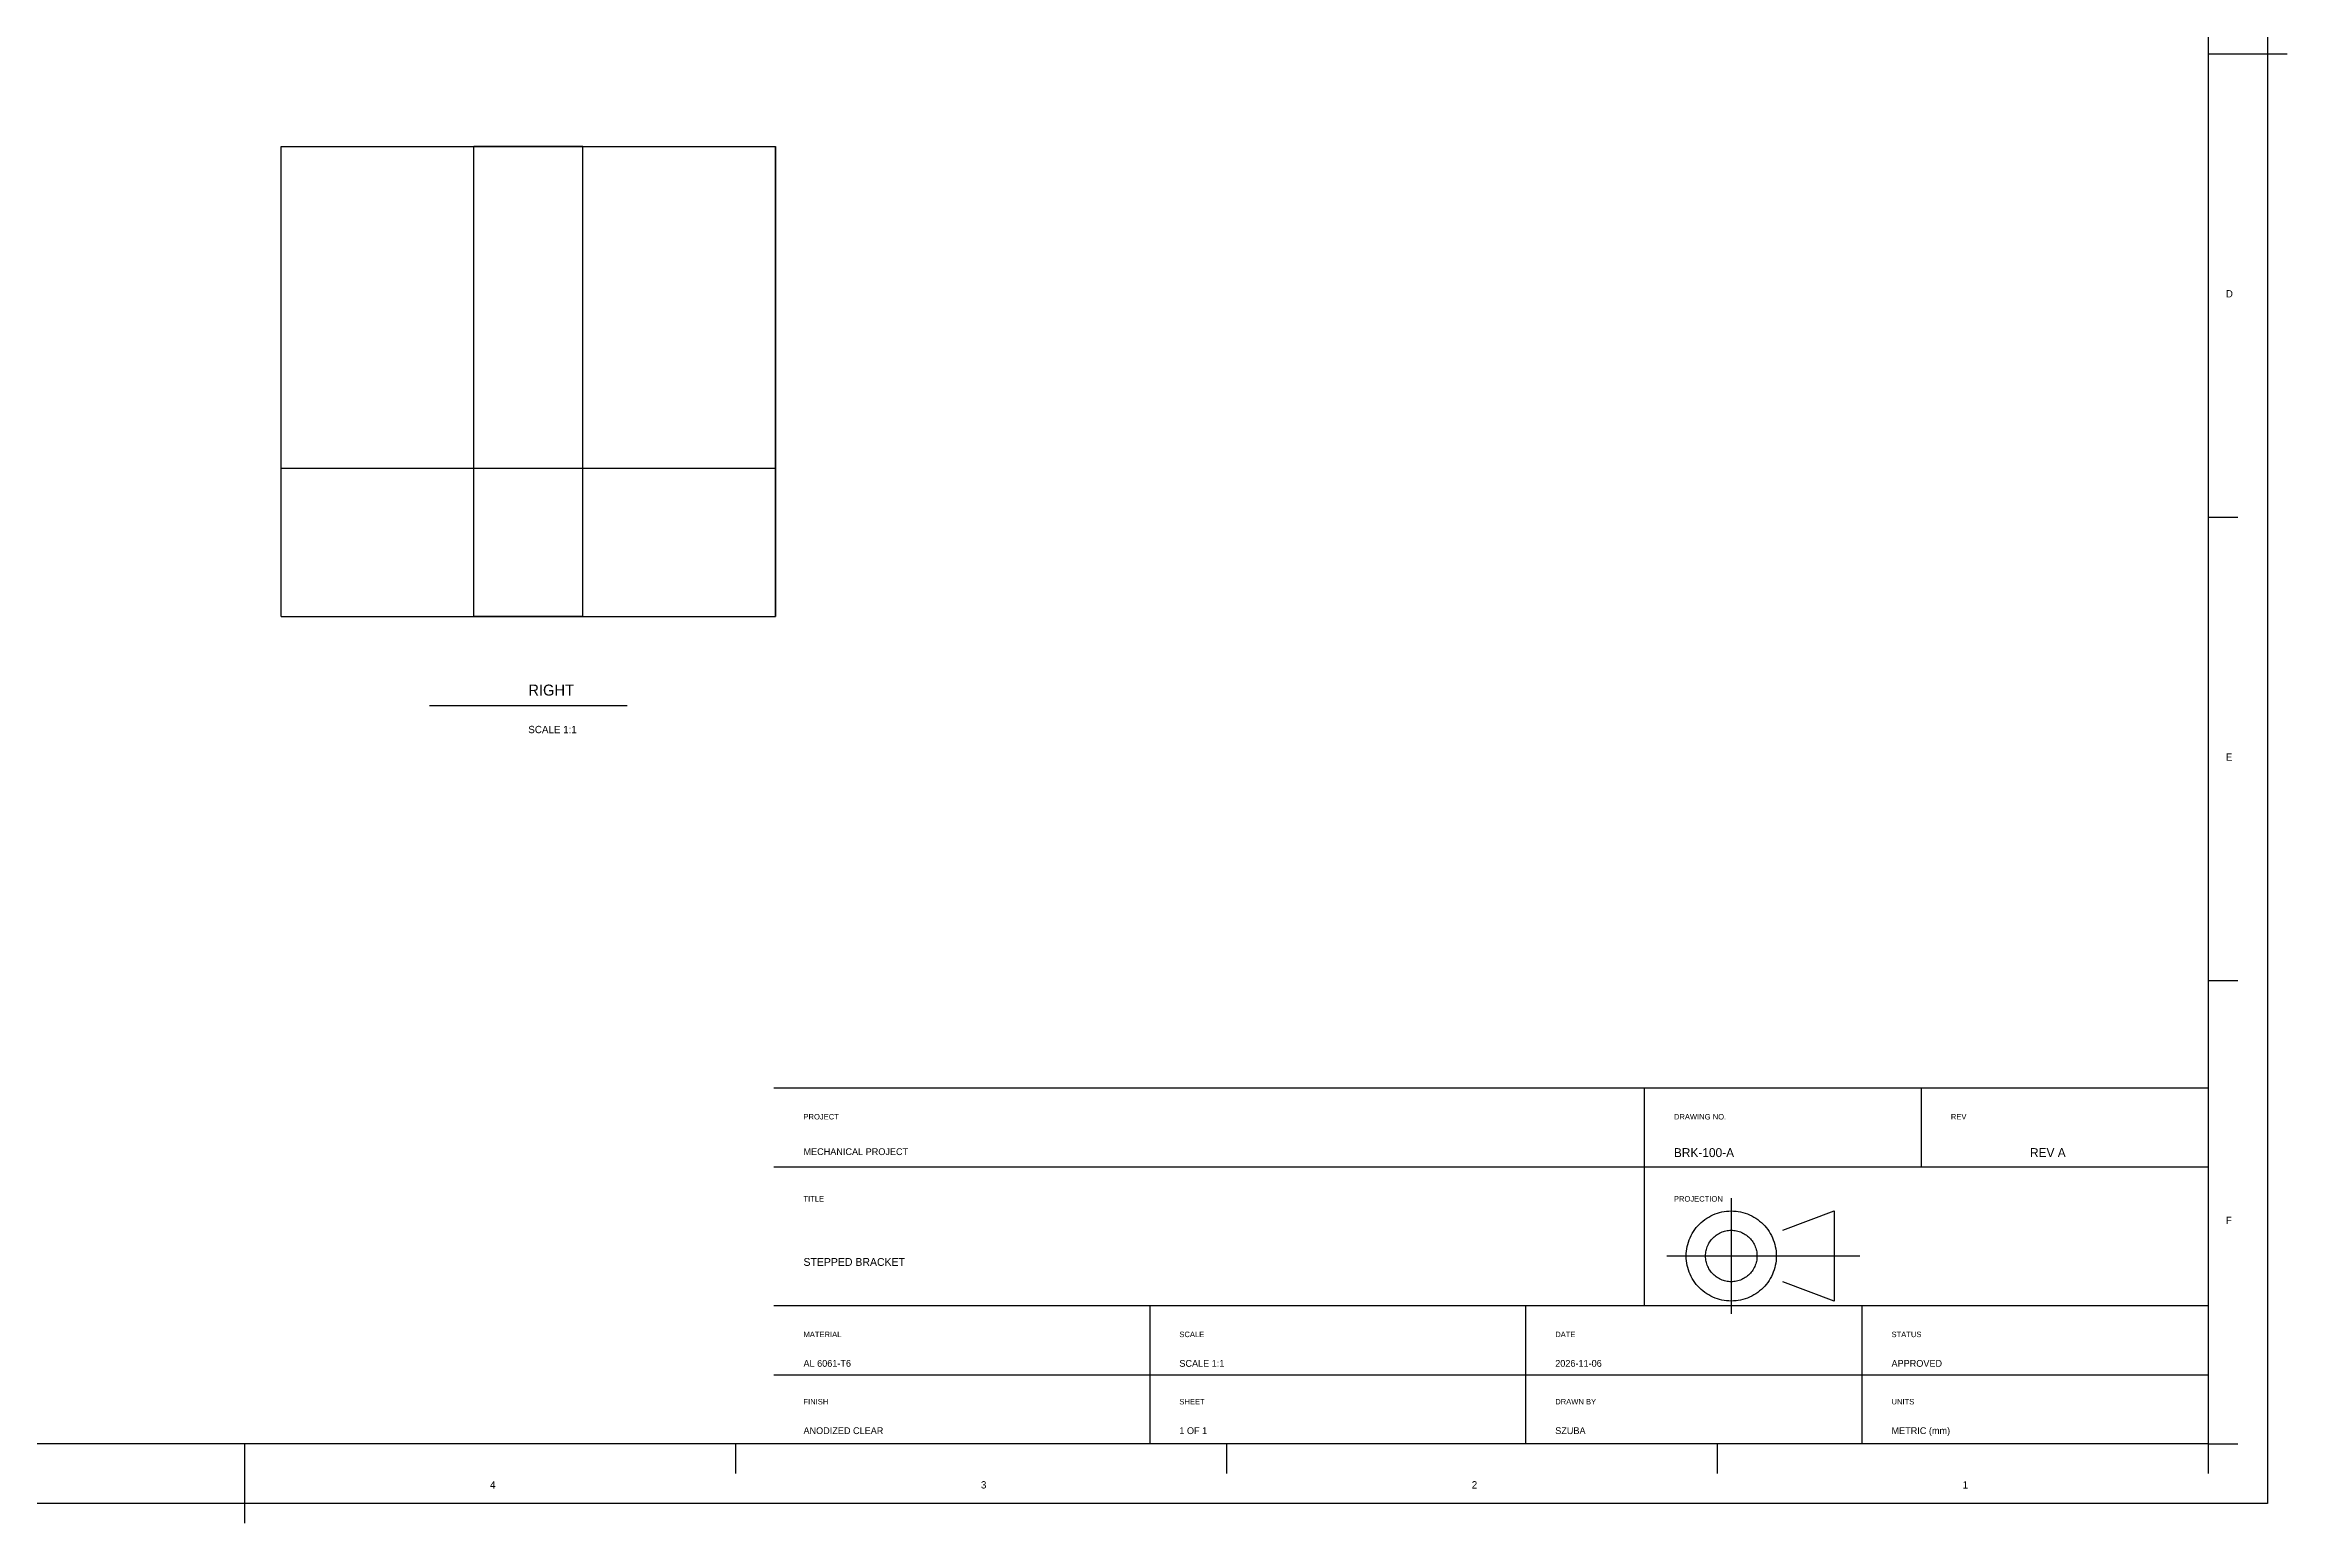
# Model space of a CAD drawing. Header units: metres. Extents: x 0 to 1587, y -826 to 297.
# Drawn here: x 731 to 1587, y -826 to -261 of the extents above; entities that cross this region are included whole.
import ezdxf

# ---------------------------------------------------------------- set-up
doc = ezdxf.new("R2010")
doc.units = ezdxf.units.M
for name, color, linetype in [('ANNOTATIONS', 3, 'CONTINUOUS'), ('BORDER', 7, 'CONTINUOUS'), ('CENTER', 4, 'Continuous'), ('TITLE_BLOCK', 7, 'CONTINUOUS'), ('VISIBLE', 7, 'CONTINUOUS')]:
    doc.layers.add(name, color=color, linetype=linetype)

msp = doc.modelspace()

# ---------------------------------------------------------------- linework, layer by layer
at = {"layer": 'BORDER'}
for p, q in [((1579.84, 289.44), (1579.84, -817.96)), ((1557.17, 266.76), (1557.17, -795.28)), ((1557.17, -264.26), (1568.5, -264.26)), ((1568.5, -264.26), (1587.4, -264.26)), ((1557.17, -441.26), (1568.5, -441.26)), ((877.53, -513.18), (953.12, -513.18)), ((1557.17, -618.29), (1568.5, -618.29)), ((1341.73, -659.22), (1341.73, -742.37)), ((1447.56, -659.22), (1447.56, -689.46)), ((1009.13, -689.46), (1557.17, -689.46)), ((1009.13, -742.37), (1557.17, -742.37)), ((1152.76, -742.37), (1152.76, -795.28)), ((1296.38, -742.37), (1296.38, -795.28)), ((1424.88, -742.37), (1424.88, -795.28)), ((1009.13, -768.83), (1557.17, -768.83)), ((1557.17, -795.28), (56.69, -795.28)), ((806.93, -795.28), (806.93, -806.62)), ((994.47, -795.28), (994.47, -806.62)), ((1182.05, -795.28), (1182.05, -806.62)), ((1369.63, -795.28), (1369.63, -806.62)), ((1557.17, -795.28), (1557.17, -806.62)), ((1557.17, -795.28), (1568.5, -795.28)), ((806.93, -806.62), (806.93, -825.52)), ((1579.84, -817.96), (7.56, -817.96))]:
    msp.add_line(p, q, dxfattribs=at)
at = {"layer": 'CENTER'}
for p, q in [((1374.99, -701.36), (1374.99, -745.58)), ((1350.43, -723.47), (1424.13, -723.47))]:
    msp.add_line(p, q, dxfattribs=at)
at = {"layer": 'TITLE_BLOCK'}
for p, q in [((1009.13, -659.22), (1557.17, -659.22)), ((1557.17, -659.22), (1557.17, -795.28)), ((1557.17, -795.28), (1009.13, -795.28))]:
    msp.add_line(p, q, dxfattribs=at)
at = {"layer": 'VISIBLE'}
for p, q in [((820.84, -479.18), (820.84, -299.65)), ((820.84, -422.49), (820.84, -299.65)), ((820.84, -299.65), (1009.81, -299.65)), ((895.06, -299.65), (894.54, -299.65)), ((894.54, -299.65), (894.55, -299.65)), ((894.54, -479.18), (894.54, -299.65)), ((894.55, -299.65), (894.57, -299.65)), ((894.57, -299.65), (894.58, -299.65)), ((894.58, -299.65), (894.59, -299.65)), ((894.59, -299.65), (894.6, -299.65)), ((894.6, -299.65), (894.62, -299.65)), ((894.62, -299.65), (894.63, -299.65)), ((894.63, -299.65), (894.64, -299.65)), ((894.64, -299.65), (894.66, -299.65)), ((894.66, -299.65), (894.67, -299.65)), ((894.67, -299.65), (894.71, -299.65)), ((894.71, -299.65), (894.75, -299.65)), ((894.75, -299.65), (894.79, -299.65)), ((894.79, -299.65), (894.83, -299.65)), ((894.83, -299.65), (894.87, -299.65)), ((894.87, -299.65), (894.9, -299.65)), ((894.9, -299.65), (894.94, -299.65)), ((894.94, -299.65), (894.98, -299.65)), ((894.98, -299.65), (895.02, -299.65)), ((895.02, -299.65), (895.06, -299.65)), ((896.6, -299.65), (895.06, -299.65)), ((895.06, -299.65), (895.12, -299.65)), ((895.12, -299.65), (895.19, -299.65)), ((895.19, -299.65), (895.25, -299.65)), ((895.25, -299.65), (895.32, -299.65)), ((895.32, -299.65), (895.38, -299.65)), ((895.38, -299.65), (895.45, -299.65)), ((895.45, -299.65), (895.51, -299.65)), ((895.51, -299.65), (895.58, -299.65)), ((895.58, -299.65), (895.64, -299.65)), ((895.64, -299.65), (895.71, -299.65)), ((895.71, -299.65), (895.79, -299.65)), ((895.79, -299.65), (895.88, -299.65)), ((895.88, -299.65), (895.97, -299.65)), ((895.97, -299.65), (896.06, -299.65)), ((896.06, -299.65), (896.15, -299.65)), ((896.15, -299.65), (896.24, -299.65)), ((896.24, -299.65), (896.33, -299.65)), ((896.33, -299.65), (896.42, -299.65)), ((896.42, -299.65), (896.51, -299.65)), ((896.51, -299.65), (896.6, -299.65)), ((899.07, -299.65), (896.6, -299.65)), ((896.6, -299.65), (896.71, -299.65)), ((896.71, -299.65), (896.82, -299.65)), ((896.82, -299.65), (896.94, -299.65)), ((896.94, -299.65), (897.05, -299.65)), ((897.05, -299.65), (897.16, -299.65)), ((897.16, -299.65), (897.27, -299.65)), ((897.27, -299.65), (897.39, -299.65)), ((897.39, -299.65), (897.5, -299.65)), ((897.5, -299.65), (897.61, -299.65)), ((897.61, -299.65), (897.73, -299.65)), ((897.73, -299.65), (897.86, -299.65)), ((897.86, -299.65), (898, -299.65)), ((898, -299.65), (898.13, -299.65)), ((898.13, -299.65), (898.26, -299.65)), ((898.26, -299.65), (898.4, -299.65)), ((898.4, -299.65), (898.53, -299.65)), ((898.53, -299.65), (898.67, -299.65)), ((898.67, -299.65), (898.8, -299.65)), ((898.8, -299.65), (898.94, -299.65)), ((898.94, -299.65), (899.07, -299.65)), ((902.37, -299.65), (899.07, -299.65)), ((899.07, -299.65), (899.23, -299.65)), ((899.23, -299.65), (899.38, -299.65)), ((899.38, -299.65), (899.54, -299.65)), ((899.54, -299.65), (899.7, -299.65)), ((899.7, -299.65), (899.85, -299.65)), ((899.85, -299.65), (900.01, -299.65)), ((900.01, -299.65), (900.16, -299.65)), ((900.16, -299.65), (900.32, -299.65)), ((900.32, -299.65), (900.47, -299.65)), ((900.47, -299.65), (900.63, -299.65)), ((900.63, -299.65), (900.8, -299.65)), ((900.8, -299.65), (900.98, -299.65)), ((900.98, -299.65), (901.15, -299.65)), ((901.15, -299.65), (901.32, -299.65)), ((901.32, -299.65), (901.5, -299.65)), ((901.5, -299.65), (901.67, -299.65)), ((901.67, -299.65), (901.84, -299.65)), ((901.84, -299.65), (902.02, -299.65)), ((902.02, -299.65), (902.19, -299.65)), ((902.19, -299.65), (902.37, -299.65)), ((906.31, -299.65), (902.37, -299.65)), ((902.37, -299.65), (902.56, -299.65)), ((902.56, -299.65), (902.75, -299.65)), ((902.75, -299.65), (902.94, -299.65)), ((902.94, -299.65), (903.13, -299.65)), ((903.13, -299.65), (903.32, -299.65)), ((903.32, -299.65), (903.51, -299.65)), ((903.51, -299.65), (903.7, -299.65)), ((903.7, -299.65), (903.89, -299.65)), ((903.89, -299.65), (904.08, -299.65)), ((904.08, -299.65), (904.27, -299.65)), ((904.27, -299.65), (904.47, -299.65)), ((904.47, -299.65), (904.67, -299.65)), ((904.67, -299.65), (904.88, -299.65)), ((904.88, -299.65), (905.08, -299.65)), ((905.08, -299.65), (905.29, -299.65)), ((905.29, -299.65), (905.49, -299.65)), ((905.49, -299.65), (905.7, -299.65)), ((905.7, -299.65), (905.9, -299.65)), ((905.9, -299.65), (906.1, -299.65)), ((906.1, -299.65), (906.31, -299.65)), ((910.7, -299.65), (906.31, -299.65)), ((906.31, -299.65), (906.52, -299.65)), ((906.52, -299.65), (906.74, -299.65)), ((906.74, -299.65), (906.95, -299.65)), ((906.95, -299.65), (907.17, -299.65)), ((907.17, -299.65), (907.38, -299.65)), ((907.38, -299.65), (907.6, -299.65)), ((907.6, -299.65), (907.81, -299.65)), ((907.81, -299.65), (908.03, -299.65)), ((908.03, -299.65), (908.25, -299.65)), ((908.25, -299.65), (908.46, -299.65)), ((908.46, -299.65), (908.68, -299.65)), ((908.68, -299.65), (908.91, -299.65)), ((908.91, -299.65), (909.13, -299.65)), ((909.13, -299.65), (909.36, -299.65)), ((909.36, -299.65), (909.58, -299.65)), ((909.58, -299.65), (909.8, -299.65)), ((909.8, -299.65), (910.03, -299.65)), ((910.03, -299.65), (910.25, -299.65)), ((910.25, -299.65), (910.48, -299.65)), ((910.48, -299.65), (910.7, -299.65)), ((915.33, -299.65), (910.7, -299.65)), ((910.7, -299.65), (911.16, -299.65)), ((911.16, -299.65), (911.62, -299.65)), ((911.62, -299.65), (912.08, -299.65)), ((912.08, -299.65), (912.54, -299.65)), ((912.54, -299.65), (913, -299.65)), ((913, -299.65), (913.47, -299.65)), ((913.47, -299.65), (913.93, -299.65)), ((913.93, -299.65), (914.39, -299.65)), ((914.39, -299.65), (914.86, -299.65)), ((914.86, -299.65), (915.33, -299.65)), ((915.33, -299.65), (917.65, -299.65)), ((919.95, -299.65), (915.33, -299.65)), ((917.65, -299.65), (919.95, -299.65)), ((919.95, -299.65), (922.19, -299.65)), ((924.35, -299.65), (919.95, -299.65)), ((922.19, -299.65), (924.35, -299.65)), ((924.35, -299.65), (926.39, -299.65)), ((928.29, -299.65), (924.35, -299.65)), ((926.39, -299.65), (928.29, -299.65)), ((928.29, -299.65), (930.03, -299.65)), ((931.58, -299.65), (928.29, -299.65)), ((930.03, -299.65), (931.58, -299.65)), ((931.58, -299.65), (932.93, -299.65)), ((934.06, -299.65), (931.58, -299.65)), ((932.93, -299.65), (934.06, -299.65)), ((934.06, -299.65), (934.95, -299.65)), ((935.59, -299.65), (934.06, -299.65)), ((934.95, -299.65), (935.59, -299.65)), ((935.59, -299.65), (935.98, -299.65)), ((936.11, -299.65), (935.59, -299.65)), ((935.98, -299.65), (936.11, -299.65)), ((936.11, -479.18), (936.11, -299.65)), ((1009.81, -299.65), (1009.81, -479.18)), ((1009.81, -422.49), (1009.81, -299.65)), ((820.84, -479.18), (820.84, -422.49)), ((820.84, -422.49), (1009.81, -422.49)), ((1009.81, -479.18), (1009.81, -422.49)), ((820.84, -479.18), (1009.81, -479.18)), ((895.06, -479.18), (894.54, -479.18)), ((894.54, -479.18), (894.55, -479.18)), ((894.55, -479.18), (894.57, -479.18)), ((894.57, -479.18), (894.58, -479.18)), ((894.58, -479.18), (894.59, -479.18)), ((894.59, -479.18), (894.6, -479.18)), ((894.6, -479.18), (894.62, -479.18)), ((894.62, -479.18), (894.63, -479.18)), ((894.63, -479.18), (894.64, -479.18)), ((894.64, -479.18), (894.66, -479.18)), ((894.66, -479.18), (894.67, -479.18)), ((894.67, -479.18), (894.71, -479.18)), ((894.71, -479.18), (894.75, -479.18)), ((894.75, -479.18), (894.79, -479.18)), ((894.79, -479.18), (894.83, -479.18)), ((894.83, -479.18), (894.87, -479.18)), ((894.87, -479.18), (894.9, -479.18)), ((894.9, -479.18), (894.94, -479.18)), ((894.94, -479.18), (894.98, -479.18)), ((894.98, -479.18), (895.02, -479.18)), ((895.02, -479.18), (895.06, -479.18)), ((896.6, -479.18), (895.06, -479.18)), ((895.06, -479.18), (895.12, -479.18)), ((895.12, -479.18), (895.19, -479.18)), ((895.19, -479.18), (895.25, -479.18)), ((895.25, -479.18), (895.32, -479.18)), ((895.32, -479.18), (895.38, -479.18)), ((895.38, -479.18), (895.45, -479.18)), ((895.45, -479.18), (895.51, -479.18)), ((895.51, -479.18), (895.58, -479.18)), ((895.58, -479.18), (895.64, -479.18)), ((895.64, -479.18), (895.71, -479.18)), ((895.71, -479.18), (895.79, -479.18)), ((895.79, -479.18), (895.88, -479.18)), ((895.88, -479.18), (895.97, -479.18)), ((895.97, -479.18), (896.06, -479.18)), ((896.06, -479.18), (896.15, -479.18)), ((896.15, -479.18), (896.24, -479.18)), ((896.24, -479.18), (896.33, -479.18)), ((896.33, -479.18), (896.42, -479.18)), ((896.42, -479.18), (896.51, -479.18)), ((896.51, -479.18), (896.6, -479.18)), ((899.07, -479.18), (896.6, -479.18)), ((896.6, -479.18), (896.71, -479.18)), ((896.71, -479.18), (896.82, -479.18)), ((896.82, -479.18), (896.94, -479.18)), ((896.94, -479.18), (897.05, -479.18)), ((897.05, -479.18), (897.16, -479.18)), ((897.16, -479.18), (897.27, -479.18)), ((897.27, -479.18), (897.39, -479.18)), ((897.39, -479.18), (897.5, -479.18)), ((897.5, -479.18), (897.61, -479.18)), ((897.61, -479.18), (897.73, -479.18)), ((897.73, -479.18), (897.86, -479.18)), ((897.86, -479.18), (898, -479.18)), ((898, -479.18), (898.13, -479.18)), ((898.13, -479.18), (898.26, -479.18)), ((898.26, -479.18), (898.4, -479.18)), ((898.4, -479.18), (898.53, -479.18)), ((898.53, -479.18), (898.67, -479.18)), ((898.67, -479.18), (898.8, -479.18)), ((898.8, -479.18), (898.94, -479.18)), ((898.94, -479.18), (899.07, -479.18)), ((902.37, -479.18), (899.07, -479.18)), ((899.07, -479.18), (899.23, -479.18)), ((899.23, -479.18), (899.38, -479.18)), ((899.38, -479.18), (899.54, -479.18)), ((899.54, -479.18), (899.7, -479.18)), ((899.7, -479.18), (899.85, -479.18)), ((899.85, -479.18), (900.01, -479.18)), ((900.01, -479.18), (900.16, -479.18)), ((900.16, -479.18), (900.32, -479.18)), ((900.32, -479.18), (900.47, -479.18)), ((900.47, -479.18), (900.63, -479.18)), ((900.63, -479.18), (900.8, -479.18)), ((900.8, -479.18), (900.98, -479.18)), ((900.98, -479.18), (901.15, -479.18)), ((901.15, -479.18), (901.32, -479.18)), ((901.32, -479.18), (901.5, -479.18)), ((901.5, -479.18), (901.67, -479.18)), ((901.67, -479.18), (901.84, -479.18)), ((901.84, -479.18), (902.02, -479.18)), ((902.02, -479.18), (902.19, -479.18)), ((902.19, -479.18), (902.37, -479.18)), ((906.31, -479.18), (902.37, -479.18)), ((902.37, -479.18), (902.56, -479.18)), ((902.56, -479.18), (902.75, -479.18)), ((902.75, -479.18), (902.94, -479.18)), ((902.94, -479.18), (903.13, -479.18)), ((903.13, -479.18), (903.32, -479.18)), ((903.32, -479.18), (903.51, -479.18)), ((903.51, -479.18), (903.7, -479.18)), ((903.7, -479.18), (903.89, -479.18)), ((903.89, -479.18), (904.08, -479.18)), ((904.08, -479.18), (904.27, -479.18)), ((904.27, -479.18), (904.47, -479.18)), ((904.47, -479.18), (904.67, -479.18)), ((904.67, -479.18), (904.88, -479.18)), ((904.88, -479.18), (905.08, -479.18)), ((905.08, -479.18), (905.29, -479.18)), ((905.29, -479.18), (905.49, -479.18)), ((905.49, -479.18), (905.7, -479.18)), ((905.7, -479.18), (905.9, -479.18)), ((905.9, -479.18), (906.1, -479.18)), ((906.1, -479.18), (906.31, -479.18)), ((910.7, -479.18), (906.31, -479.18)), ((906.31, -479.18), (906.52, -479.18)), ((906.52, -479.18), (906.74, -479.18)), ((906.74, -479.18), (906.95, -479.18)), ((906.95, -479.18), (907.17, -479.18)), ((907.17, -479.18), (907.38, -479.18)), ((907.38, -479.18), (907.6, -479.18)), ((907.6, -479.18), (907.81, -479.18)), ((907.81, -479.18), (908.03, -479.18)), ((908.03, -479.18), (908.25, -479.18)), ((908.25, -479.18), (908.46, -479.18)), ((908.46, -479.18), (908.68, -479.18)), ((908.68, -479.18), (908.91, -479.18)), ((908.91, -479.18), (909.13, -479.18)), ((909.13, -479.18), (909.36, -479.18)), ((909.36, -479.18), (909.58, -479.18)), ((909.58, -479.18), (909.8, -479.18)), ((909.8, -479.18), (910.03, -479.18)), ((910.03, -479.18), (910.25, -479.18)), ((910.25, -479.18), (910.48, -479.18)), ((910.48, -479.18), (910.7, -479.18)), ((915.33, -479.18), (910.7, -479.18)), ((910.7, -479.18), (911.16, -479.18)), ((911.16, -479.18), (911.62, -479.18)), ((911.62, -479.18), (912.08, -479.18)), ((912.08, -479.18), (912.54, -479.18)), ((912.54, -479.18), (913, -479.18)), ((913, -479.18), (913.47, -479.18)), ((913.47, -479.18), (913.93, -479.18)), ((913.93, -479.18), (914.39, -479.18)), ((914.39, -479.18), (914.86, -479.18)), ((914.86, -479.18), (915.33, -479.18)), ((915.33, -479.18), (917.65, -479.18)), ((919.95, -479.18), (915.33, -479.18)), ((917.65, -479.18), (919.95, -479.18)), ((919.95, -479.18), (922.19, -479.18)), ((924.35, -479.18), (919.95, -479.18)), ((922.19, -479.18), (924.35, -479.18)), ((924.35, -479.18), (926.39, -479.18)), ((928.29, -479.18), (924.35, -479.18)), ((926.39, -479.18), (928.29, -479.18)), ((928.29, -479.18), (930.03, -479.18)), ((931.58, -479.18), (928.29, -479.18)), ((930.03, -479.18), (931.58, -479.18)), ((931.58, -479.18), (932.93, -479.18)), ((934.06, -479.18), (931.58, -479.18)), ((932.93, -479.18), (934.06, -479.18)), ((934.06, -479.18), (934.95, -479.18)), ((935.59, -479.18), (934.06, -479.18)), ((934.95, -479.18), (935.59, -479.18)), ((935.59, -479.18), (935.98, -479.18)), ((936.11, -479.18), (935.59, -479.18)), ((935.98, -479.18), (936.11, -479.18)), ((1362.83, -711.31), (1363.48, -710.69)), ((1363.48, -710.69), (1364.17, -710.11)), ((1364.17, -710.11), (1364.88, -709.56)), ((1364.88, -709.56), (1365.62, -709.05)), ((1365.62, -709.05), (1366.39, -708.58)), ((1366.39, -708.58), (1367.19, -708.15)), ((1367.19, -708.15), (1368, -707.76)), ((1368, -707.76), (1368.83, -707.42)), ((1368.83, -707.42), (1369.68, -707.12)), ((1369.68, -707.12), (1370.54, -706.86)), ((1370.54, -706.86), (1371.42, -706.65)), ((1371.42, -706.65), (1372.3, -706.49)), ((1372.3, -706.49), (1373.19, -706.37)), ((1373.19, -706.37), (1374.09, -706.3)), ((1374.09, -706.3), (1374.99, -706.28)), ((1374.99, -706.28), (1375.9, -706.3)), ((1375.9, -706.3), (1376.8, -706.37)), ((1376.8, -706.37), (1377.69, -706.49)), ((1377.69, -706.49), (1378.57, -706.65)), ((1378.57, -706.65), (1379.44, -706.86)), ((1379.44, -706.86), (1380.3, -707.12)), ((1380.3, -707.12), (1381.15, -707.42)), ((1381.15, -707.42), (1381.98, -707.76)), ((1381.98, -707.76), (1382.8, -708.15)), ((1382.8, -708.15), (1383.59, -708.58)), ((1383.59, -708.58), (1384.36, -709.05)), ((1384.36, -709.05), (1385.1, -709.56)), ((1385.1, -709.56), (1385.82, -710.11)), ((1385.82, -710.11), (1386.5, -710.69)), ((1386.5, -710.69), (1387.15, -711.31)), ((1394.65, -713.65), (1414.3, -706.28)), ((1414.3, -706.28), (1414.3, -740.67)), ((1358.17, -719.9), (1358.38, -719.02)), ((1358.38, -719.02), (1358.64, -718.16)), ((1358.64, -718.16), (1358.94, -717.31)), ((1358.94, -717.31), (1359.28, -716.48)), ((1359.28, -716.48), (1359.67, -715.67)), ((1359.67, -715.67), (1360.1, -714.87)), ((1360.1, -714.87), (1360.57, -714.1)), ((1360.57, -714.1), (1361.08, -713.36)), ((1361.08, -713.36), (1361.63, -712.65)), ((1361.63, -712.65), (1362.21, -711.96)), ((1362.21, -711.96), (1362.83, -711.31)), ((1365.82, -719.95), (1366.01, -719.48)), ((1366.01, -719.48), (1366.24, -719.01)), ((1366.24, -719.01), (1366.48, -718.56)), ((1366.48, -718.56), (1366.75, -718.12)), ((1366.75, -718.12), (1367.04, -717.69)), ((1367.04, -717.69), (1367.36, -717.29)), ((1367.36, -717.29), (1367.69, -716.9)), ((1367.69, -716.9), (1368.04, -716.52)), ((1368.04, -716.52), (1368.42, -716.17)), ((1368.42, -716.17), (1368.81, -715.84)), ((1368.81, -715.84), (1369.21, -715.52)), ((1369.21, -715.52), (1369.64, -715.23)), ((1369.64, -715.23), (1370.08, -714.96)), ((1370.08, -714.96), (1370.53, -714.72)), ((1370.53, -714.72), (1371, -714.49)), ((1371, -714.49), (1371.47, -714.3)), ((1371.47, -714.3), (1371.96, -714.13)), ((1371.96, -714.13), (1372.45, -713.98)), ((1372.45, -713.98), (1372.95, -713.86)), ((1372.95, -713.86), (1373.45, -713.77)), ((1373.45, -713.77), (1373.96, -713.7)), ((1373.96, -713.7), (1374.48, -713.66)), ((1374.48, -713.66), (1374.99, -713.65)), ((1374.99, -713.65), (1375.51, -713.66)), ((1375.51, -713.66), (1376.02, -713.7)), ((1376.02, -713.7), (1376.53, -713.77)), ((1376.53, -713.77), (1377.04, -713.86)), ((1377.04, -713.86), (1377.54, -713.98)), ((1377.54, -713.98), (1378.03, -714.13)), ((1378.03, -714.13), (1378.51, -714.3)), ((1378.51, -714.3), (1378.99, -714.49)), ((1378.99, -714.49), (1379.45, -714.72)), ((1379.45, -714.72), (1379.91, -714.96)), ((1379.91, -714.96), (1380.35, -715.23)), ((1380.35, -715.23), (1380.77, -715.52)), ((1380.77, -715.52), (1381.18, -715.84)), ((1381.18, -715.84), (1381.57, -716.17)), ((1381.57, -716.17), (1381.94, -716.52)), ((1381.94, -716.52), (1382.29, -716.9)), ((1382.29, -716.9), (1382.63, -717.29)), ((1382.63, -717.29), (1382.94, -717.69)), ((1382.94, -717.69), (1383.23, -718.12)), ((1383.23, -718.12), (1383.5, -718.56)), ((1383.5, -718.56), (1383.75, -719.01)), ((1383.75, -719.01), (1383.97, -719.48)), ((1383.97, -719.48), (1384.17, -719.95)), ((1387.15, -711.31), (1387.77, -711.96)), ((1387.77, -711.96), (1388.35, -712.65)), ((1388.35, -712.65), (1388.9, -713.36)), ((1388.9, -713.36), (1389.41, -714.1)), ((1389.41, -714.1), (1389.89, -714.87)), ((1389.89, -714.87), (1390.32, -715.67)), ((1390.32, -715.67), (1390.7, -716.48)), ((1390.7, -716.48), (1391.05, -717.31)), ((1391.05, -717.31), (1391.35, -718.16)), ((1391.35, -718.16), (1391.6, -719.02)), ((1391.6, -719.02), (1391.81, -719.9)), ((1357.8, -723.47), (1357.82, -722.57)), ((1357.82, -724.38), (1357.8, -723.47)), ((1357.82, -722.57), (1357.89, -721.67)), ((1357.89, -725.28), (1357.82, -724.38)), ((1357.89, -721.67), (1358.01, -720.78)), ((1358.01, -726.17), (1357.89, -725.28)), ((1358.01, -720.78), (1358.17, -719.9)), ((1358.17, -727.05), (1358.01, -726.17)), ((1358.38, -727.92), (1358.17, -727.05)), ((1358.64, -728.78), (1358.38, -727.92)), ((1365.17, -723.47), (1365.18, -722.96)), ((1365.18, -723.99), (1365.17, -723.47)), ((1365.18, -722.96), (1365.22, -722.44)), ((1365.22, -724.5), (1365.18, -723.99)), ((1365.22, -722.44), (1365.29, -721.93)), ((1365.29, -725.01), (1365.22, -724.5)), ((1365.29, -721.93), (1365.38, -721.43)), ((1365.38, -725.52), (1365.29, -725.01)), ((1365.38, -721.43), (1365.5, -720.93)), ((1365.5, -726.02), (1365.38, -725.52)), ((1365.5, -720.93), (1365.65, -720.44)), ((1365.65, -726.51), (1365.5, -726.02)), ((1365.65, -720.44), (1365.82, -719.95)), ((1365.82, -726.99), (1365.65, -726.51)), ((1366.01, -727.47), (1365.82, -726.99)), ((1366.24, -727.93), (1366.01, -727.47)), ((1366.48, -728.39), (1366.24, -727.93)), ((1383.75, -727.93), (1383.5, -728.39)), ((1383.97, -727.47), (1383.75, -727.93)), ((1384.17, -726.99), (1383.97, -727.47)), ((1384.17, -719.95), (1384.34, -720.44)), ((1384.34, -726.51), (1384.17, -726.99)), ((1384.34, -720.44), (1384.48, -720.93)), ((1384.48, -726.02), (1384.34, -726.51)), ((1384.48, -720.93), (1384.6, -721.43)), ((1384.6, -725.52), (1384.48, -726.02)), ((1384.6, -721.43), (1384.7, -721.93)), ((1384.7, -725.01), (1384.6, -725.52)), ((1384.7, -721.93), (1384.77, -722.44)), ((1384.77, -724.5), (1384.7, -725.01)), ((1384.77, -722.44), (1384.81, -722.96)), ((1384.81, -723.99), (1384.77, -724.5)), ((1384.81, -722.96), (1384.82, -723.47)), ((1384.82, -723.47), (1384.81, -723.99)), ((1391.6, -727.92), (1391.35, -728.78)), ((1391.81, -727.05), (1391.6, -727.92)), ((1391.81, -719.9), (1391.98, -720.78)), ((1391.98, -726.17), (1391.81, -727.05)), ((1391.98, -720.78), (1392.1, -721.67)), ((1392.1, -725.28), (1391.98, -726.17)), ((1392.1, -721.67), (1392.17, -722.57)), ((1392.17, -724.38), (1392.1, -725.28)), ((1392.17, -722.57), (1392.19, -723.47)), ((1392.19, -723.47), (1392.17, -724.38)), ((1358.94, -729.63), (1358.64, -728.78)), ((1359.28, -730.46), (1358.94, -729.63)), ((1359.67, -731.28), (1359.28, -730.46)), ((1360.1, -732.07), (1359.67, -731.28)), ((1360.57, -732.84), (1360.1, -732.07)), ((1361.08, -733.58), (1360.57, -732.84)), ((1361.63, -734.3), (1361.08, -733.58)), ((1362.21, -734.98), (1361.63, -734.3)), ((1362.83, -735.63), (1362.21, -734.98)), ((1363.48, -736.25), (1362.83, -735.63)), ((1364.17, -736.83), (1363.48, -736.25)), ((1364.88, -737.38), (1364.17, -736.83)), ((1366.75, -728.83), (1366.48, -728.39)), ((1367.04, -729.25), (1366.75, -728.83)), ((1367.36, -729.66), (1367.04, -729.25)), ((1367.69, -730.05), (1367.36, -729.66)), ((1368.04, -730.42), (1367.69, -730.05)), ((1368.42, -730.77), (1368.04, -730.42)), ((1368.81, -731.11), (1368.42, -730.77)), ((1369.21, -731.42), (1368.81, -731.11)), ((1369.64, -731.71), (1369.21, -731.42)), ((1370.08, -731.98), (1369.64, -731.71)), ((1370.53, -732.23), (1370.08, -731.98)), ((1371, -732.45), (1370.53, -732.23)), ((1371.47, -732.65), (1371, -732.45)), ((1371.96, -732.82), (1371.47, -732.65)), ((1372.45, -732.96), (1371.96, -732.82)), ((1372.95, -733.08), (1372.45, -732.96)), ((1373.45, -733.18), (1372.95, -733.08)), ((1373.96, -733.25), (1373.45, -733.18)), ((1374.48, -733.29), (1373.96, -733.25)), ((1374.99, -733.3), (1374.48, -733.29)), ((1375.51, -733.29), (1374.99, -733.3)), ((1376.02, -733.25), (1375.51, -733.29)), ((1376.53, -733.18), (1376.02, -733.25)), ((1377.04, -733.08), (1376.53, -733.18)), ((1377.54, -732.96), (1377.04, -733.08)), ((1378.03, -732.82), (1377.54, -732.96)), ((1378.51, -732.65), (1378.03, -732.82)), ((1378.99, -732.45), (1378.51, -732.65)), ((1379.45, -732.23), (1378.99, -732.45)), ((1379.91, -731.98), (1379.45, -732.23)), ((1380.35, -731.71), (1379.91, -731.98)), ((1380.77, -731.42), (1380.35, -731.71)), ((1381.18, -731.11), (1380.77, -731.42)), ((1381.57, -730.77), (1381.18, -731.11)), ((1381.94, -730.42), (1381.57, -730.77)), ((1382.29, -730.05), (1381.94, -730.42)), ((1382.63, -729.66), (1382.29, -730.05)), ((1382.94, -729.25), (1382.63, -729.66)), ((1383.23, -728.83), (1382.94, -729.25)), ((1383.5, -728.39), (1383.23, -728.83)), ((1385.82, -736.83), (1385.1, -737.38)), ((1386.5, -736.25), (1385.82, -736.83)), ((1387.15, -735.63), (1386.5, -736.25)), ((1387.77, -734.98), (1387.15, -735.63)), ((1388.35, -734.3), (1387.77, -734.98)), ((1388.9, -733.58), (1388.35, -734.3)), ((1389.41, -732.84), (1388.9, -733.58)), ((1389.89, -732.07), (1389.41, -732.84)), ((1390.32, -731.28), (1389.89, -732.07)), ((1390.7, -730.46), (1390.32, -731.28)), ((1391.05, -729.63), (1390.7, -730.46)), ((1391.35, -728.78), (1391.05, -729.63)), ((1414.3, -740.67), (1394.65, -733.3)), ((1365.62, -737.89), (1364.88, -737.38)), ((1366.39, -738.37), (1365.62, -737.89)), ((1367.19, -738.8), (1366.39, -738.37)), ((1368, -739.19), (1367.19, -738.8)), ((1368.83, -739.53), (1368, -739.19)), ((1369.68, -739.83), (1368.83, -739.53)), ((1370.54, -740.08), (1369.68, -739.83)), ((1371.42, -740.29), (1370.54, -740.08)), ((1372.3, -740.46), (1371.42, -740.29)), ((1373.19, -740.58), (1372.3, -740.46)), ((1374.09, -740.65), (1373.19, -740.58)), ((1374.99, -740.67), (1374.09, -740.65)), ((1375.9, -740.65), (1374.99, -740.67)), ((1376.8, -740.58), (1375.9, -740.65)), ((1377.69, -740.46), (1376.8, -740.58)), ((1378.57, -740.29), (1377.69, -740.46)), ((1379.44, -740.08), (1378.57, -740.29)), ((1380.3, -739.83), (1379.44, -740.08)), ((1381.15, -739.53), (1380.3, -739.83)), ((1381.98, -739.19), (1381.15, -739.53)), ((1382.8, -738.8), (1381.98, -739.19)), ((1383.59, -738.37), (1382.8, -738.8)), ((1384.36, -737.89), (1383.59, -738.37)), ((1385.1, -737.38), (1384.36, -737.89))]:
    msp.add_line(p, q, dxfattribs=at)

# ---------------------------------------------------------------- texts
at = {"layer": 'ANNOTATIONS'}
for s, height, p in [('RIGHT', 4.2, (915.33, -509.4)), ('SCALE 1:1', 2.8, (915.33, -523.76))]:
    msp.add_text(s, height=height, dxfattribs=at).set_placement(p)
at = {"layer": 'BORDER'}
for s, p in [('D', (1563.97, -357.31)), ('E', (1563.97, -534.31)), ('F', (1563.97, -711.3)), ('4', (900.7, -812.29)), ('3', (1088.28, -812.29)), ('2', (1275.82, -812.29)), ('1', (1463.4, -812.29))]:
    msp.add_text(s, height=2.8, dxfattribs=at).set_placement(p)
at = {"layer": 'TITLE_BLOCK'}
for s, height, p in [('PROJECT', 2.1, (1020.47, -671.32)), ('DRAWING NO.', 2.1, (1353.07, -671.32)), ('REV', 2.1, (1458.9, -671.32)), ('MECHANICAL PROJECT', 2.6, (1020.47, -684.92)), ('BRK-100-A', 3.4, (1353.07, -685.68)), ('REV A', 3.4, (1489.13, -685.68)), ('TITLE', 2.1, (1020.47, -702.69)), ('PROJECTION', 2.1, (1353.07, -702.69)), ('STEPPED BRACKET', 3, (1020.47, -727.25)), ('MATERIAL', 2.1, (1020.47, -754.47)), ('SCALE', 2.1, (1164.1, -754.47)), ('DATE', 2.1, (1307.72, -754.47)), ('STATUS', 2.1, (1436.22, -754.47)), ('AL 6061-T6', 2.6, (1020.47, -765.8)), ('SCALE 1:1', 2.6, (1164.1, -765.8)), ('2026-11-06', 2.6, (1307.72, -765.8)), ('APPROVED', 2.6, (1436.22, -765.8)), ('FINISH', 2.1, (1020.47, -780.17)), ('SHEET', 2.1, (1164.1, -780.17)), ('DRAWN BY', 2.1, (1307.72, -780.17)), ('UNITS', 2.1, (1436.22, -780.17)), ('ANODIZED CLEAR', 2.6, (1020.47, -791.5)), ('1 OF 1', 2.6, (1164.1, -791.5)), ('SZUBA', 2.6, (1307.72, -791.5)), ('METRIC (mm)', 2.6, (1436.22, -791.5))]:
    msp.add_text(s, height=height, dxfattribs=at).set_placement(p)

doc.saveas('drawing.dxf')
